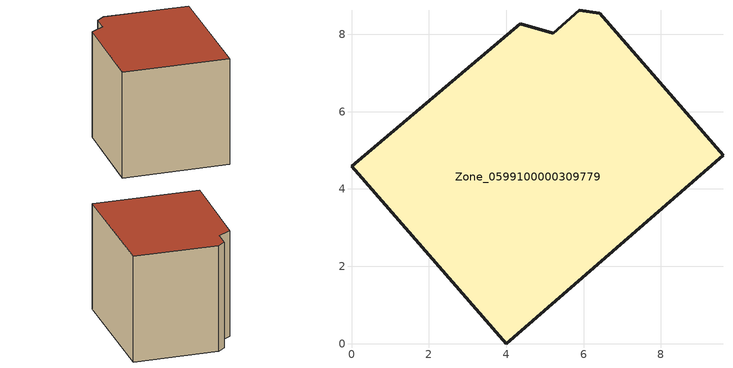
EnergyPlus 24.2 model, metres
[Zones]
Zone_0599100000309779
 floor ground (C_G): 9.61,4.88 4,0 0,4.59 4.36,8.28 5.21,8.03 5.89,8.62 6.42,8.54 z0
 wall outside (C_F): 4,0 9.61,4.88 6.42,8.54 5.89,8.62 5.21,8.03 4.36,8.28 0,4.59 4,0 z0:6.25
 roof outside (C_R): 6.42,8.54 5.89,8.62 5.21,8.03 4.36,8.28 0,4.59 4,0 9.61,4.88 z6.25
[BUILDING]
Pand.0599100000309779: North Axis=0; Terrain=City; Loads Convergence Tolerance Value=0.04; Temperature Convergence Tolerance Value=0.4; Solar Distribution=FullExterior; Maximum Number of Warmup Days=25; Minimum Number of Warmup Days=1
[Site:Location]
Rotterdam.The.Hague.AP_ZH_NLD Design_Conditions: Latitude=51.96; Longitude=4.45; Time Zone=1; Elevation=-4.5
[SITE:GROUNDTEMPERATURE:BUILDINGSURFACE]
18, 18, 18, 18, 18, 18, 18, 18, 18, 18, 18, 18
[MATERIAL] Thermal Absorptance=0.9; Solar Absorptance=0.7; Visible Absorptance=0.7
Name | Roughness | Thickness | Conductivity | Density | Specific Heat
G.TI.1946 | MediumSmooth | 0.15 | 1 | 540 | 1210
F.TI.1946 | Rough | 0.3 | 0.857143 | 1920 | 840
R.TI.1946 | MediumRough | 0.2 | 0.1 | 1500 | 1000
[CONSTRUCTION]
C_G: G.TI.1946
C_F: F.TI.1946
C_R: R.TI.1946
[ZONE]
Zone_0599100000309779: Type=1; Multiplier=1; Ceiling Height=Autocalculate; Volume=Autocalculate; Floor Area=autocalculate; Part of Total Floor Area=Yes
[ZONEINFILTRATION:DESIGNFLOWRATE]
Infil_Zone_0599100000309779: Zone or ZoneList or Space or SpaceList=Zone_0599100000309779; Schedule=AlwaysOn; Design Flow Rate Calculation Method=Flow/Area; Flow Rate per Floor Area=0.003; Constant Term Coefficient=1; Temperature Term Coefficient=0; Velocity Term Coefficient=0; Velocity Squared Term Coefficient=0
[HVACTEMPLATE:ZONE:IDEALLOADSAIRSYSTEM]
Zone_0599100000309779: Maximum Heating Supply Air Temperature=50; Minimum Cooling Supply Air Temperature=13; Maximum Heating Supply Air Humidity Ratio=0.0156; Minimum Cooling Supply Air Humidity Ratio=0.0077; Heating Limit=NoLimit; Cooling Limit=NoLimit; Dehumidification Control Type=ConstantSensibleHeatRatio; Cooling Sensible Heat Ratio=0.7; Dehumidification Setpoint=60; Humidification Control Type=None; Humidification Setpoint=30; Outdoor Air Method=None; Outdoor Air Flow Rate per Person=0.00944; Outdoor Air Flow Rate per Zone Floor Area=0; Outdoor Air Flow Rate per Zone=0; Demand Controlled Ventilation Type=None; Outdoor Air Economizer Type=NoEconomizer; Heat Recovery Type=None; Sensible Heat Recovery Effectiveness=0.7; Latent Heat Recovery Effectiveness=0.65
[ZONECONTROL:THERMOSTAT]
ThermostatControl_Zone_0599100000309779: Zone or ZoneList=Zone_0599100000309779; Control Type Schedule=DualSetpointControlType; Control 1=Thermostat_Zone_0599100000309779; Temperature Difference Between Cutout And Setpoint=0
[THERMOSTATSETPOINT:DUALSETPOINT]
Thermostat_Zone_0599100000309779: Heating Setpoint Temperature Schedule=HeatingSetpoint_Zone_0599100000309779; Cooling Setpoint Temperature Schedule=CoolingSetpoint_Zone_0599100000309779
[SCHEDULE:COMPACT]
HeatingSetpoint_Zone_0599100000309779: Through: 12/31, For: AllDays, Until: 24:00, 21
CoolingSetpoint_Zone_0599100000309779: Through: 12/31, For: AllDays, Until: 24:00, 24
DualSetpointControlType: Through: 12/31, For: AllDays, Until: 24:00, 4
AlwaysOn: Through: 12/31, For: AllDays, Until: 24:00, 1
